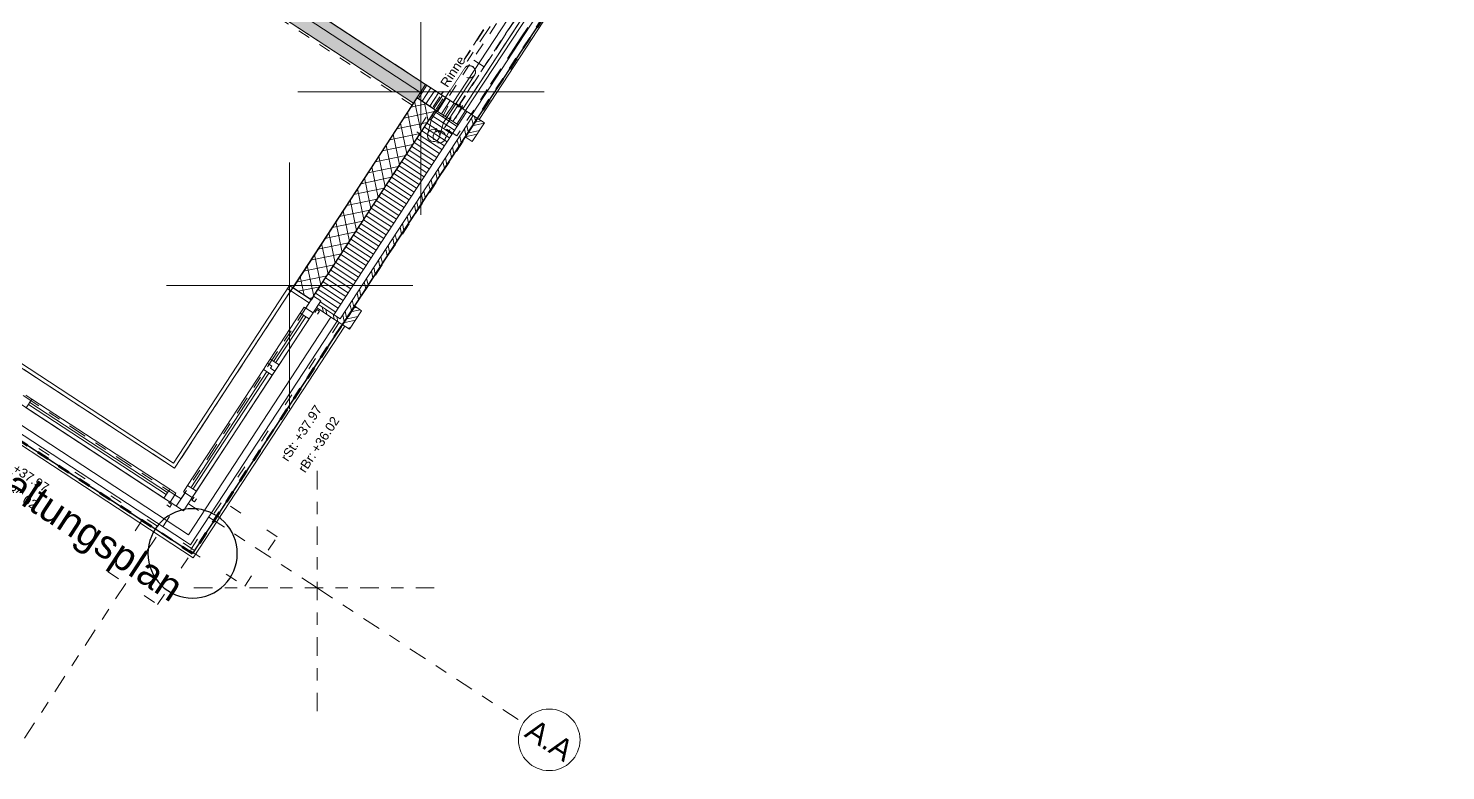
# Model space of a CAD drawing. Header units: metres. Extents: x 2696278.3 to 2696314, y 1245153.2 to 1245192.4.
# Drawn here: x 2696293.99 to 2696305.49, y 1245154.26 to 1245160.28 of the extents above; entities that cross this region are included whole.
import ezdxf

# ---------------------------------------------------------------- set-up
doc = ezdxf.new("R2010")
doc.units = ezdxf.units.M
doc.set_wipeout_variables(frame=1)
doc.header["$PDMODE"] = 2
doc.header["$PDSIZE"] = -2
for name, pattern in [('000_hbf_Punkt 0.5mm', [0.25, 0, -0.25]), ('000_hbf_Strich 2_1mm', [0.15000000000000002, 0.1, -0.05]), ('000_hbf_Strich 3_1mm Kanten', [0.2, 0.15, -0.05]), ('000_hbf_Strichpunkt 3_1_1mm Achsen', [0.25, 0.15, -0.05, 0, -0.05]), ('190_Strich 2_1mm', [0.15000000000000002, 0.1, -0.05]), ('Strich 1 für MST 1_200', [0.15000000000000002, 0.1, -0.05]), ('Strichpunkt 3_1_1mm Achsen', [5, 3, -1, 0, -1]), ('Strichpunkt für MST 1_20', [0.25, 0.15, -0.05, 0, -0.05]), ('Wipeout_Contour', [10000, 0, -10000])]:
    doc.linetypes.add(name, pattern=pattern)
for name, color, linetype in [('010 Fenster', 7, 'Continuous'), ('0_C--------KONSTRUKTION GEBÄUDE.3D', 7, 'Continuous'), ('0_C21_Aussenwandkonstruktion.3D', 7, 'Continuous'), ('0_C21_Aussenwandkonstruktion.3D Bauteilschraffuren', 7, 'Continuous'), ('0_C21_Aussenwandkonstruktion.3D Schichttrennlinien', 7, 'Continuous'), ('0_C43_Balkon.3D', 7, 'Continuous'), ('0_E22_Aussenwärmedämmung.3D', 7, 'Continuous'), ('0_E22_Aussenwärmedämmung.3D Bauteilschraffuren', 7, 'Continuous'), ('0_E23_Fassadenbekleidung.3D', 7, 'Continuous'), ('0_E23_Fassadenbekleidung.3D Bauteilschraffuren', 7, 'Continuous'), ('0_E26_Absturzsicherung.3D', 7, 'Continuous'), ('0_E33_Sonnenschutz.3D', 7, 'Continuous'), ('0_E33_Sonnenschutz.3D Bauteilschraffuren', 7, 'Continuous'), ('0_G20_Bodenbelag.3D', 7, 'Continuous'), ('0_I50_Entwässerung', 7, 'Continuous'), ('1_D01_Sichtbar_1_50.V', 7, 'Continuous'), ('1_M01_Achsen.V', 7, 'Continuous'), ('1_R01_Raumstempel.V Kontur', 7, 'Continuous'), ('1_U04_Referenz-Bauperimeter.V', 7, 'Continuous')]:
    doc.layers.add(name, color=color, linetype=linetype)
doc.styles.add('ERSTELLTER_STIL_2', font='arial.ttf')
doc.linetypes.add('000_hbf_Grenze Kultur', pattern='A,0,[2,GD1_ARC_HBF_Grundriss 7OG (Hochhaus)1.Shx,S=0.0003968253968253968,R=0,X=0,Y=0],-0.1,0', length=0.1)
pattern_1 = [(191.7999985692613, (2696295.289406546, 1245171.756836134), (-0.01533720205487951, 0.07341505454011323), []), (191.7999985692613, (2696295.294518947, 1245171.732364449), (-0.01533720205487951, 0.07341505454011323), [])]
pattern_2 = [(101.7999985692612, (2696295.289406546, 1245171.756836134), (0.07341505454011323, 0.01533720205487948), []), (101.7999985692612, (2696295.264934862, 1245171.751723733), (0.07341505454011323, 0.01533720205487948), [])]

msp = doc.modelspace()

# ---------------------------------------------------------------- linework, layer by layer
at = {"layer": '010 Fenster', "color": 7, "linetype": 'Continuous', "lineweight": 13}
for p, q in [((2696296.225396153, 1245158.021925585), (2696296.192542358, 1245157.971719727)), ((2696293.34007722, 1245157.950094838), (2696295.164223393, 1245156.756406966)), ((2696296.192542358, 1245157.971719727), (2696295.948876714, 1245157.599359613)), ((2696296.219737198, 1245157.953923921), (2696295.976071554, 1245157.581563808)), ((2696295.99280684, 1245157.570612543), (2696296.236472484, 1245157.942972656)), ((2696295.119685044, 1245156.45092974), (2696293.270435942, 1245157.66104451)), ((2696295.926974185, 1245157.565889041), (2696295.89412039, 1245157.515683183)), ((2696295.948876714, 1245157.599359613), (2696295.926974185, 1245157.565889041)), ((2696295.926974185, 1245157.565889041), (2696295.962536667, 1245157.542617603)), ((2696295.962536667, 1245157.542617603), (2696295.926974185, 1245157.565889041)), ((2696296.02000168, 1245157.552816737), (2696295.948876714, 1245157.599359613)), ((2696293.061282549, 1245157.469263755), (2696295.32472998, 1245155.988105179)), ((2696295.89412039, 1245157.515683183), (2696295.27811174, 1245156.574323346)), ((2696295.92131523, 1245157.497887378), (2696295.30530658, 1245156.556527541)), ((2696295.322041866, 1245156.545576276), (2696295.938050516, 1245157.486936113)), ((2696295.349236706, 1245156.52778047), (2696295.965245355, 1245157.469140308)), ((2696295.89412039, 1245157.515683183), (2696295.965245355, 1245157.469140308)), ((2696295.962536667, 1245157.542617603), (2696295.951585403, 1245157.525882317)), ((2696295.951585403, 1245157.525882317), (2696295.962536667, 1245157.542617603)), ((2696295.951585403, 1245157.525882317), (2696295.987147885, 1245157.502610879)), ((2696295.987147885, 1245157.502610879), (2696295.951585403, 1245157.525882317)), ((2696295.965245355, 1245157.469140308), (2696295.987147885, 1245157.502610879)), ((2696295.987147885, 1245157.502610879), (2696296.02000168, 1245157.552816737)), ((2696293.96547115, 1245157.307807961), (2696294.015677008, 1245157.274954166)), ((2696294.015677008, 1245157.274954166), (2696293.969134132, 1245157.203829201)), ((2696295.104010277, 1245156.500027109), (2696293.986929937, 1245157.231024041)), ((2696293.997881202, 1245157.247759327), (2696295.114961543, 1245156.516762395)), ((2696294.015677008, 1245157.274954166), (2696295.132757348, 1245156.543957235)), ((2696295.086214472, 1245156.47283227), (2696293.969134132, 1245157.203829201)), ((2696295.086214472, 1245156.47283227), (2696295.132757348, 1245156.543957235)), ((2696295.132757348, 1245156.543957235), (2696295.182963206, 1245156.511103441)), ((2696295.27811174, 1245156.574323346), (2696295.245257945, 1245156.524117488)), ((2696295.245257945, 1245156.524117488), (2696295.316382911, 1245156.477574612)), ((2696295.349236706, 1245156.52778047), (2696295.27811174, 1245156.574323346)), ((2696295.316382911, 1245156.477574612), (2696295.349236706, 1245156.52778047)), ((2696295.13642033, 1245156.439978475), (2696295.086214472, 1245156.47283227)), ((2696295.245199689, 1245156.368795253), (2696295.119685044, 1245156.45092974)), ((2696295.119685044, 1245156.45092974), (2696295.13642033, 1245156.439978475)), ((2696295.182963206, 1245156.511103441), (2696295.13642033, 1245156.439978475)), ((2696295.13642033, 1245156.439978475), (2696295.174749757, 1245156.498551976)), ((2696295.174749757, 1245156.498551976), (2696295.224955615, 1245156.465698181)), ((2696295.25780941, 1245156.515904039), (2696295.224955615, 1245156.465698181)), ((2696295.245199689, 1245156.368795253), (2696295.327334176, 1245156.494309898)), ((2696295.316382911, 1245156.477574612), (2696295.25780941, 1245156.515904039)), ((2696295.327334176, 1245156.494309898), (2696295.316382911, 1245156.477574612))]:
    msp.add_line(p, q, dxfattribs=at)
at = {"layer": '010 Fenster', "color": 7, "linetype": '000_hbf_Strich 3_1mm Kanten', "lineweight": 13}
msp.add_line((2696293.323650323, 1245157.924991909), (2696295.172899425, 1245156.714877139), dxfattribs=at)
at = {"layer": '010 Fenster', "color": 7, "linetype": 'Strichpunkt 3_1_1mm Achsen', "lineweight": 13}
msp.add_line((2696293.07497163, 1245157.490182862), (2696295.317499953, 1245156.022713367), dxfattribs=at)
at = {"layer": '0_C--------KONSTRUKTION GEBÄUDE.3D', "color": 7, "linetype": '000_hbf_Strich 2_1mm', "lineweight": 13}
for p, q in [((2696298.996133986, 1245162.279804995), (2696297.337021981, 1245159.744416235)), ((2696299.135036854, 1245162.1889095), (2696297.475924849, 1245159.65352074))]:
    msp.add_line(p, q, dxfattribs=at)
at = {"layer": '0_C--------KONSTRUKTION GEBÄUDE.3D', "color": 7, "linetype": '000_hbf_Strich 2_1mm', "lineweight": 13, "flags": 128}
for points in [[(2696298.994460437, 1245162.280900119), (2696297.335348438, 1245159.745511369)], [(2696297.47759837, 1245159.652425618), (2696299.136710368, 1245162.187814368)]]:
    msp.add_lwpolyline(points, dxfattribs=at)
at = {"layer": '0_C21_Aussenwandkonstruktion.3D', "color": 7, "linetype": 'Continuous', "lineweight": 13}
msp.add_line((2696299.193564591, 1245162.150610005), (2696297.534452605, 1245159.615221273), dxfattribs=at)
at = {"layer": '0_C21_Aussenwandkonstruktion.3D', "color": 7, "linetype": 'Continuous', "lineweight": 5}
for p, q in [((2696295.292397007, 1245156.039140276), (2696295.297873592, 1245156.047509365)), ((2696295.317499972, 1245156.022713355), (2696295.292397007, 1245156.039140276)), ((2696295.333926852, 1245156.047816299), (2696295.317499953, 1245156.022713367)), ((2696295.325556776, 1245156.05329356), (2696295.333926852, 1245156.047816299))]:
    msp.add_line(p, q, dxfattribs=at)
at = {"layer": '0_C21_Aussenwandkonstruktion.3D', "color": 7, "linetype": 'Continuous', "lineweight": 13, "flags": 128}
for points in [[(2696299.093152875, 1245162.216317594), (2696297.434040889, 1245159.680928863)], [(2696297.434040889, 1245159.680928863), (2696297.534452605, 1245159.615221273)]]:
    msp.add_lwpolyline(points, dxfattribs=at)
at = {"layer": '0_C21_Aussenwandkonstruktion.3D', "color": 7, "linetype": 'Continuous', "lineweight": 5, "flags": 128}
msp.add_lwpolyline([(2696293.091398525, 1245157.515285785), (2696293.074971637, 1245157.490182871), (2696294.035158664, 1245156.861854053), (2696294.907485444, 1245156.291019373)], dxfattribs=at)
at = {"layer": '0_C21_Aussenwandkonstruktion.3D', "color": 255, "linetype": '000_hbf_Punkt 0.5mm', "lineweight": 0, "flags": 128}
for points in [[(2696295.325556776, 1245156.05329356), (2696295.30882392, 1245156.064243187), (2696294.923912352, 1245156.31612232), (2696294.051585552, 1245156.886956967), (2696293.091398525, 1245157.515285785)], [(2696296.004188077, 1245156.158946241), (2696295.585805943, 1245156.432727853)], [(2696294.907485444, 1245156.291019373), (2696294.63370382, 1245155.872637221)], [(2696295.741358677, 1245155.757300841), (2696296.004188077, 1245156.158946241)], [(2696295.035348244, 1245155.609808461), (2696295.309129867, 1245156.028190613), (2696295.314607094, 1245156.036560692), (2696295.325556776, 1245156.05329356)], [(2696295.297873592, 1245156.047509365), (2696295.314607432, 1245156.036559046), (2696295.322976516, 1245156.031082471), (2696295.741358677, 1245155.757300841)], [(2696294.63370382, 1245155.872637221), (2696295.035348244, 1245155.609808461)]]:
    msp.add_lwpolyline(points, dxfattribs=at)
at = {"layer": '0_C43_Balkon.3D', "color": 255, "linetype": 'Wipeout_Contour', "lineweight": 0, "flags": 128}
msp.add_lwpolyline([(2696297.469233727, 1245159.657899313), (2696295.589861266, 1245160.887726258), (2696297.199694415, 1245163.347809037), (2696297.957803217, 1245162.85171651), (2696298.056364601, 1245163.002334084), (2696298.918231499, 1245162.438344159), (2696298.868948953, 1245162.363032538), (2696299.128345713, 1245162.193288045)], close=True, dxfattribs=at)
at = {"layer": '0_E22_Aussenwärmedämmung.3D', "color": 255, "linetype": '000_hbf_Punkt 0.5mm', "lineweight": 0, "flags": 128}
msp.add_lwpolyline([(2696297.957802264, 1245162.851716703), (2696298.007082455, 1245162.927024726), (2696298.868949908, 1245162.363034437), (2696299.237121163, 1245162.122105764), (2696297.578009271, 1245159.586717177), (2696295.589858128, 1245160.887721821), (2696297.199694053, 1245163.347808842)], close=True, dxfattribs=at)
for points in [[(2696298.994460437, 1245162.280900119), (2696297.335348451, 1245159.745511388)], [(2696297.475705279, 1245159.653664448), (2696299.134816727, 1245162.189053532)], [(2696297.335348451, 1245159.745511388), (2696295.589861266, 1245160.887726258)], [(2696297.335348451, 1245159.745511388), (2696297.475705279, 1245159.653664448)]]:
    msp.add_lwpolyline(points, dxfattribs=at)
at = {"layer": '0_E26_Absturzsicherung.3D', "color": 7, "linetype": 'Continuous', "lineweight": 13, "flags": 128}
for points in [[(2696295.285697681, 1245156.174942276), (2696293.135184948, 1245157.582198453)], [(2696293.102331154, 1245157.531992595), (2696295.252843886, 1245156.124736418)], [(2696295.303049744, 1245156.091882624), (2696295.252843886, 1245156.124736418)]]:
    msp.add_lwpolyline(points, dxfattribs=at)
at = {"layer": '0_E33_Sonnenschutz.3D', "color": 7, "linetype": 'Strichpunkt für MST 1_20', "lineweight": 13}
for p, q in [((2696295.133990902, 1245156.39974046), (2696295.108887974, 1245156.416167357)), ((2696295.147679984, 1245156.420659567), (2696295.122577055, 1245156.437086464)), ((2696295.133990902, 1245156.39974046), (2696295.147679984, 1245156.420659567)), ((2696295.313799289, 1245156.455363694), (2696295.330226186, 1245156.480466623)), ((2696295.334718396, 1245156.441674613), (2696295.313799289, 1245156.455363694)), ((2696295.334718396, 1245156.441674613), (2696295.351145294, 1245156.466777542))]:
    msp.add_line(p, q, dxfattribs=at)
at = {"layer": '0_G20_Bodenbelag.3D', "color": 255, "linetype": 'Wipeout_Contour', "lineweight": 18, "flags": 128}
msp.add_lwpolyline([(2696291.849260672, 1245162.97697886), (2696293.899885105, 1245166.110661041), (2696293.280678966, 1245166.515858206), (2696294.033578035, 1245167.666408519), (2696295.581592008, 1245166.653416505), (2696295.937508366, 1245167.197313681), (2696296.460487156, 1245166.855085931), (2696295.693899328, 1245165.683617004), (2696295.118956601, 1245164.805012472), (2696297.166517375, 1245163.465126173), (2696295.414317601, 1245160.787484399), (2696297.11127514, 1245159.677026441), (2696295.17289902, 1245156.714877405), (2696288.583377635, 1245161.026939606), (2696290.456044223, 1245163.888674207)], close=True, dxfattribs=at)
at = {"layer": '0_I50_Entwässerung', "color": 7, "linetype": '000_hbf_Strich 2_1mm', "lineweight": 13, "flags": 128}
msp.add_lwpolyline([(2696299.170185863, 1245162.165912139), (2696297.513808063, 1245159.634701683), (2696297.388293419, 1245159.716836169), (2696299.044671218, 1245162.248046626)], close=True, dxfattribs=at)
at = {"layer": '1_M01_Achsen.V', "color": 7, "linetype": '000_hbf_Strichpunkt 3_1_1mm Achsen', "lineweight": 13}
msp.add_line((2696296.329483231, 1245155.742913167), (2696298.003011831, 1245154.647786678), dxfattribs=at)
msp.add_line((2696296.329483231, 1245155.742913167), (2696298.003011831, 1245154.647786678), dxfattribs=at)
at = {"layer": '1_M01_Achsen.V', "color": 7, "linetype": 'Continuous', "lineweight": 13}
msp.add_circle((2696298.212202905, 1245154.510895867), 0.25, dxfattribs=at)
msp.add_circle((2696298.212202905, 1245154.510895867), 0.25, dxfattribs=at)
at = {"layer": '1_M01_Achsen.V', "color": 7, "linetype": '000_hbf_Strichpunkt 3_1_1mm Achsen', "lineweight": 13}
msp.add_point((2696296.329483231, 1245155.742913167), dxfattribs=at)
msp.add_point((2696296.329483231, 1245155.742913167), dxfattribs=at)
msp.add_point((2696296.329483231, 1245155.742913167), dxfattribs=at)
msp.add_point((2696296.329483231, 1245155.742913167), dxfattribs=at)
at = {"layer": '1_R01_Raumstempel.V Kontur', "color": 21, "linetype": 'Continuous', "lineweight": 0, "true_color": 0xffa8a8, "flags": 128}
msp.add_lwpolyline([(2696292.00675222, 1245162.121887559), (2696290.11178832, 1245163.36258943), (2696288.583380332, 1245161.026937333), (2696295.172898996, 1245156.714876912), (2696296.700236243, 1245159.048892745), (2696297.111275585, 1245159.677026231), (2696292.417028599, 1245162.74885555)], close=True, dxfattribs=at)
at = {"layer": '1_U04_Referenz-Bauperimeter.V', "color": 32, "linetype": 'Continuous', "lineweight": 25, "true_color": 0xe66900}
msp.add_lwpolyline([(2696294.9565017, 1245156.02300038, 0.4142135623730951), (2696295.319001691, 1245155.660500371, 0.4142135623730951), (2696295.6815017, 1245156.023000362, 0.4142135623730951), (2696295.31900171, 1245156.385500371, 0.4142135623730951)], format="xyb", close=True, dxfattribs=at)

# ---------------------------------------------------------------- texts
at = {"layer": '010 Fenster', "color": 7, "lineweight": 13, "style": 'ERSTELLTER_STIL_2'}
for s, insert, char_height, attachment_point, rotation in [('\\A1;{\\pqr;\\fArial|b0|i0|c0|p0;\\W1.000000;+37.97}', (2696296.310661155, 1245157.235174188), 0.075, 3, 56.79999856926129), ('\\A1;{\\pqr;\\fArial|b0|i0|c0|p0;\\W1.000000;+36.02}', (2696296.45111802, 1245157.143261787), 0.075, 3, 56.79999856926129), ('\\A1;{\\pqr;\\fArial|b0|i0|c0|p0;\\W1.000000;rSt:}', (2696296.11807577, 1245156.940872888), 0.07499999999999998, 3, 56.79999856926129), ('\\A1;{\\pqr;\\fArial|b0|i0|c0|p0;\\W1.000000;rBr:}', (2696296.261640056, 1245156.853709123), 0.07499999999999998, 3, 56.79999856926129), ('\\A1;{\\pql;\\fArial|b0|i0|c0|p0;\\W1.000000;+37.97}', (2696293.892093953, 1245156.755723938), 0.07499999999999998, 1, 326.7999985692613), ('\\A1;{\\pql;\\fArial|b0|i0|c0|p0;\\W1.000000;+36.02}', (2696293.800181551, 1245156.615267073), 0.07499999999999998, 1, 326.7999985692613)]:
    msp.add_mtext(s, dxfattribs=dict(at, insert=insert, char_height=char_height, attachment_point=attachment_point, rotation=rotation))
at = {"layer": '1_M01_Achsen.V', "color": 7, "lineweight": 13, "insert": (2696298.098269412, 1245154.69002133), "char_height": 0.175, "attachment_point": 1, "rotation": 326.7999985692613, "style": 'ERSTELLTER_STIL_2'}
msp.add_mtext('\\A1;{\\pql;\\pt0;\\fArial|b0|i0|c0|p0;\\W1.000000;A.A}', dxfattribs=at)
msp.add_mtext('\\A1;{\\pql;\\pt0;\\fArial|b0|i0|c0|p0;\\W1.000000;A.A}', dxfattribs=at)
at = {"layer": '1_U04_Referenz-Bauperimeter.V', "color": 12, "linetype": 'Continuous', "lineweight": 13, "true_color": 0xc4000b, "insert": (2696291.965544061, 1245157.975352684), "char_height": 0.23, "attachment_point": 1, "rotation": 326.7999985692613, "style": 'ERSTELLTER_STIL_2'}
msp.add_mtext('\\A1;{\\pql;\\fArial|b0|i0|c0|p0;\\W1.000000;Mantellinie Gestaltungsplan}', dxfattribs=at)

# ---------------------------------------------------------------- next in the draw order: wipeouts: each hides what was drawn before it
at = {"color": 254, "linetype": 'Wipeout_Contour', "lineweight": 0, "ltscale": 51.00924730427297}
msp.add_wipeout([(2696297.543763466, 1245159.4238876856), (2696297.518660537, 1245159.4403145828), (2696297.2065494875, 1245158.963358932), (2696297.2316524168, 1245158.9469320348)], dxfattribs=at).dxf.layer = '0_E23_Fassadenbekleidung.3D Bauteilschraffuren'
at = {"color": 254, "linetype": 'Wipeout_Contour', "lineweight": 0, "ltscale": 54.41597167260981}
msp.add_wipeout([(2696296.925016999, 1245158.478344028), (2696296.8999140696, 1245158.494770925), (2696296.5878025154, 1245158.0178145028), (2696296.6129054446, 1245158.0013876057)], dxfattribs=at).dxf.layer = '0_E23_Fassadenbekleidung.3D Bauteilschraffuren'

# ---------------------------------------------------------------- next in the draw order: linework, layer by layer
at = {"layer": '0_E23_Fassadenbekleidung.3D', "color": 253, "linetype": 'Continuous', "lineweight": 13, "true_color": 0xacacac, "flags": 128}
for points in [[(2696297.543763466, 1245159.423887686), (2696297.518660537, 1245159.440314583), (2696297.206549488, 1245158.963358932), (2696297.231652416, 1245158.946932035)], [(2696296.925016999, 1245158.478344027), (2696296.89991407, 1245158.494770925), (2696296.587802516, 1245158.017814503), (2696296.612905446, 1245158.001387605)]]:
    msp.add_lwpolyline(points, close=True, dxfattribs=at)

# ---------------------------------------------------------------- next in the draw order: wipeouts: each hides what was drawn before it
at = {"color": 254, "linetype": 'Wipeout_Contour', "lineweight": 0, "ltscale": 50.10731745050062}
msp.add_wipeout([(2696297.6282306393, 1245159.553844494), (2696297.529669255, 1245159.40322692), (2696297.588242756, 1245159.3648974928), (2696297.6868041405, 1245159.515515067)], dxfattribs=at).dxf.layer = '0_E23_Fassadenbekleidung.3D Bauteilschraffuren'
at = {"color": 254, "linetype": 'Wipeout_Contour', "lineweight": 0, "ltscale": 52.69002412647596}
msp.add_wipeout([(2696297.226176784, 1245158.9385643927), (2696297.2010738547, 1245158.9549912899), (2696296.905389703, 1245158.503138568), (2696296.930492632, 1245158.4867116709)], dxfattribs=at).dxf.layer = '0_E23_Fassadenbekleidung.3D Bauteilschraffuren'
at = {"color": 254, "linetype": 'Wipeout_Contour', "lineweight": 0, "ltscale": 55.57926251532538}
msp.add_wipeout([(2696296.631667681, 1245158.030936747), (2696296.533106297, 1245157.880319173), (2696296.591679798, 1245157.8419897459), (2696296.690241182, 1245157.99260732)], dxfattribs=at).dxf.layer = '0_E23_Fassadenbekleidung.3D Bauteilschraffuren'

# ---------------------------------------------------------------- next in the draw order: hatches: boundary and pattern name
at = {"layer": '0_E23_Fassadenbekleidung.3D Bauteilschraffuren', "linetype": 'Continuous', "lineweight": 0, "true_color": 0x000000}
h = msp.add_hatch(dxfattribs=at)
h.set_pattern_fill('NATURSTEIN__ALLGEMEIN__G_C6', color=18, scale=0.9999999999999999, angle=-33.20000143073872, style=0, pattern_type=2)
h.set_pattern_definition(pattern_1)
h.paths.add_polyline_path([(2696297.628230639, 1245159.553844494), (2696297.529669255, 1245159.40322692), (2696297.588242756, 1245159.364897493), (2696297.68680414, 1245159.515515066)])
h = msp.add_hatch(dxfattribs=at)
h.set_pattern_fill('NATURSTEIN__ALLGEMEIN__G_C6', color=18, scale=0.9999999999999999, angle=-33.20000143073872, style=0, pattern_type=2)
h.set_pattern_definition(pattern_1)
h.paths.add_polyline_path([(2696296.631667681, 1245158.030936748), (2696296.533106297, 1245157.880319173), (2696296.591679798, 1245157.841989747), (2696296.690241182, 1245157.99260732)])

# ---------------------------------------------------------------- next in the draw order: linework, layer by layer
at = {"layer": '0_C21_Aussenwandkonstruktion.3D', "color": 7, "linetype": 'Continuous', "lineweight": 13}
msp.add_line((2696299.243770449, 1245162.11775621), (2696297.584658463, 1245159.582367479), dxfattribs=at)
at = {"layer": '0_C21_Aussenwandkonstruktion.3D', "color": 7, "linetype": 'Continuous', "lineweight": 13, "flags": 128}
for points in [[(2696297.643231964, 1245159.544038052), (2696299.30234395, 1245162.079426783)], [(2696297.534452605, 1245159.615221273), (2696297.584658463, 1245159.582367479)], [(2696297.584658463, 1245159.582367479), (2696297.639048142, 1245159.546775868)], [(2696297.639048142, 1245159.546775868), (2696297.643231964, 1245159.544038052)]]:
    msp.add_lwpolyline(points, dxfattribs=at)
at = {"layer": '0_C21_Aussenwandkonstruktion.3D', "color": 255, "linetype": '000_hbf_Punkt 0.5mm', "lineweight": 0, "flags": 128}
for points in [[(2696296.507987441, 1245157.896756999), (2696296.005598153, 1245157.129025736), (2696295.560702992, 1245156.449154765), (2696295.308823911, 1245156.064243205), (2696295.297873592, 1245156.047509365)], [(2696295.585805943, 1245156.432727853), (2696296.030701076, 1245157.112598842), (2696296.533090337, 1245157.880330123)]]:
    msp.add_lwpolyline(points, dxfattribs=at)
at = {"layer": '0_C21_Aussenwandkonstruktion.3D', "color": 7, "linetype": 'Continuous', "lineweight": 5, "flags": 128}
msp.add_lwpolyline([(2696296.533090337, 1245157.880330123), (2696296.507988378, 1245157.896758432)], dxfattribs=at)
at = {"layer": '0_E23_Fassadenbekleidung.3D', "color": 7, "linetype": 'Continuous', "lineweight": 13, "flags": 128}
for points in [[(2696297.628230639, 1245159.553844494), (2696297.529669255, 1245159.40322692)], [(2696297.588242756, 1245159.364897493), (2696297.68680414, 1245159.515515066)], [(2696297.68680414, 1245159.515515066), (2696297.628230639, 1245159.553844494)], [(2696297.529669255, 1245159.40322692), (2696297.588242756, 1245159.364897493)], [(2696296.631667681, 1245158.030936748), (2696296.533106297, 1245157.880319173)], [(2696296.690241182, 1245157.99260732), (2696296.631667681, 1245158.030936748)], [(2696296.591679798, 1245157.841989747), (2696296.690241182, 1245157.99260732)], [(2696296.533106297, 1245157.880319173), (2696296.591679798, 1245157.841989747)]]:
    msp.add_lwpolyline(points, dxfattribs=at)
at = {"layer": '0_E23_Fassadenbekleidung.3D', "color": 253, "linetype": 'Continuous', "lineweight": 13, "true_color": 0xacacac, "flags": 128}
msp.add_lwpolyline([(2696297.226176784, 1245158.938564392), (2696297.201073855, 1245158.954991289), (2696296.905389703, 1245158.503138568), (2696296.930492632, 1245158.48671167)], close=True, dxfattribs=at)

# ---------------------------------------------------------------- next in the draw order: wipeouts: each hides what was drawn before it
at = {"color": 254, "linetype": 'Wipeout_Contour', "lineweight": 0, "ltscale": 61.68161444849165}
msp.add_wipeout([(2696297.2098369366, 1245159.827643802), (2696297.167400806, 1245159.762794601), (2696297.138653736, 1245159.718864476), (2696297.4733594744, 1245159.499839166), (2696297.544542675, 1245159.6086184918)], dxfattribs=at).dxf.layer = '0_E23_Fassadenbekleidung.3D Bauteilschraffuren'

# ---------------------------------------------------------------- next in the draw order: hatches: boundary and pattern name
at = {"layer": '0_C21_Aussenwandkonstruktion.3D Bauteilschraffuren', "linetype": 'Continuous', "lineweight": 0, "true_color": 0xffffff}
msp.add_hatch(color=7, dxfattribs=at).paths.add_polyline_path([(2696295.470442816, 1245160.873252834), (2696297.167400774, 1245159.762794561), (2696297.209836926, 1245159.827643793), (2696295.589861282, 1245160.887726247)])
at = {"layer": '0_E22_Aussenwärmedämmung.3D Bauteilschraffuren', "linetype": 'Continuous', "lineweight": 0, "true_color": 0xffffff}
msp.add_hatch(color=7, dxfattribs=at).paths.add_polyline_path([(2696295.414317582, 1245160.787484492), (2696297.111275583, 1245159.677026232), (2696297.167400815, 1245159.762794573), (2696295.470442815, 1245160.873252833)])
at = {"layer": '0_E23_Fassadenbekleidung.3D Bauteilschraffuren', "linetype": 'Continuous', "lineweight": 0, "true_color": 0x000000}
h = msp.add_hatch(dxfattribs=at)
h.set_pattern_fill('DÄMMSTOFF__ALLGEMEIN_VER_31', color=18, scale=0.9999999999999999, angle=-33.20000143073872, style=0, pattern_type=2)
h.set_pattern_definition([(236.7999985692613, (2696297.138653744, 1245159.718864447), (-0.03137866124196392, 0.02053362166453037), [])])
h.paths.add_polyline_path([(2696297.209836936, 1245159.827643802), (2696297.167400806, 1245159.762794601), (2696297.138653736, 1245159.718864476), (2696297.473359475, 1245159.499839166), (2696297.544542675, 1245159.608618492)])

# ---------------------------------------------------------------- next in the draw order: linework, layer by layer
at = {"layer": '0_C21_Aussenwandkonstruktion.3D', "color": 7, "linetype": 'Continuous', "lineweight": 13, "flags": 128}
for points in [[(2696295.470442816, 1245160.873252834), (2696297.167400774, 1245159.762794561)], [(2696297.209836926, 1245159.827643793), (2696295.589861282, 1245160.887726247)], [(2696297.167400774, 1245159.762794561), (2696297.209836926, 1245159.827643793)]]:
    msp.add_lwpolyline(points, dxfattribs=at)
at = {"layer": '0_E22_Aussenwärmedämmung.3D', "color": 7, "linetype": 'Continuous', "lineweight": 13, "flags": 128}
for points in [[(2696295.414317582, 1245160.787484492), (2696297.111275583, 1245159.677026232)], [(2696297.167400815, 1245159.762794573), (2696295.470442815, 1245160.873252833)], [(2696297.111275583, 1245159.677026232), (2696297.167400815, 1245159.762794573)]]:
    msp.add_lwpolyline(points, dxfattribs=at)
at = {"layer": '0_E23_Fassadenbekleidung.3D', "color": 7, "linetype": 'Continuous', "lineweight": 5, "flags": 128}
msp.add_lwpolyline([(2696297.138653736, 1245159.718864476), (2696297.473359475, 1245159.499839166), (2696297.544542675, 1245159.608618492), (2696297.209836936, 1245159.827643802), (2696297.167400806, 1245159.762794601)], dxfattribs=at)
at = {"layer": '0_E26_Absturzsicherung.3D', "color": 7, "linetype": 'Continuous', "lineweight": 13}
msp.add_line((2696299.170187904, 1245162.165914637), (2696297.51107123, 1245159.630518743), dxfattribs=at)
at = {"layer": '1_U04_Referenz-Bauperimeter.V', "color": 12, "linetype": 'Strich 1 für MST 1_200', "lineweight": 50, "true_color": 0xc4000b}
msp.add_lwpolyline([(2696296.971002538, 1245189.59800033), (2696311.197002306, 1245180.289999975), (2696295.3190017, 1245156.023000371), (2696281.093001932, 1245165.331000726)], close=True, dxfattribs=at)
at = {"layer": '1_U04_Referenz-Bauperimeter.V', "color": 32, "linetype": 'Continuous', "lineweight": 25, "true_color": 0xe66900}
msp.add_lwpolyline([(2696296.971002538, 1245189.59800033), (2696311.197002306, 1245180.289999975), (2696295.3190017, 1245156.023000371), (2696281.093001932, 1245165.331000726)], close=True, dxfattribs=at)

# ---------------------------------------------------------------- next in the draw order: wipeouts: each hides what was drawn before it
at = {"color": 254, "linetype": 'Wipeout_Contour', "lineweight": 0, "ltscale": 52.72851533195532}
msp.add_wipeout([(2696296.516046618, 1245157.9273356618), (2696296.549517218, 1245157.905433114), (2696297.6282191384, 1245159.5538621673), (2696297.5947484574, 1245159.575764768)], dxfattribs=at).dxf.layer = '0_C21_Aussenwandkonstruktion.3D Bauteilschraffuren'

# ---------------------------------------------------------------- next in the draw order: hatches: boundary and pattern name
at = {"layer": '0_C21_Aussenwandkonstruktion.3D Bauteilschraffuren', "linetype": 'Continuous', "lineweight": 0, "true_color": 0x000000}
h = msp.add_hatch(dxfattribs=at)
h.set_pattern_fill('NATURSTEIN__ALLGEMEIN_0001', color=18, scale=0.9999999999999999, angle=-33.20000143073872, style=0, pattern_type=2)
h.set_pattern_definition(pattern_2)
h.paths.add_polyline_path([(2696296.516046618, 1245157.927335662), (2696296.549517218, 1245157.905433114), (2696297.628219138, 1245159.553862167), (2696297.594748457, 1245159.575764768)])

# ---------------------------------------------------------------- next in the draw order: wipeouts: each hides what was drawn before it
at = {"color": 254, "linetype": 'Wipeout_Contour', "lineweight": 0, "ltscale": 80.86303447881787}
msp.add_wipeout([(2696296.3009173987, 1245158.109939969), (2696296.3594908346, 1245158.0716105842), (2696296.3403261504, 1245158.0423238783), (2696296.4658407867, 1245157.9601893972), (2696297.473359477, 1245159.499839148), (2696297.2892713556, 1245159.620303046)], dxfattribs=at).dxf.layer = '0_C21_Aussenwandkonstruktion.3D Bauteilschraffuren'

# ---------------------------------------------------------------- next in the draw order: hatches: boundary and pattern name
at = {"layer": '0_C21_Aussenwandkonstruktion.3D Bauteilschraffuren', "linetype": 'Continuous', "lineweight": 0, "true_color": 0x000000}
h = msp.add_hatch(dxfattribs=at)
h.set_pattern_fill('DÄMMSTOFF__ALLGEMEIN_VER_31', color=18, scale=0.9999999999999999, angle=-33.20000143073872, style=0, pattern_type=2)
h.set_pattern_definition([(146.7999985692615, (2696295.289406546, 1245171.756836134), (0.02053362166453037, 0.03137866124196392), [])])
h.paths.add_polyline_path([(2696296.300917398, 1245158.109939969), (2696296.359490835, 1245158.071610584), (2696296.34032615, 1245158.042323878), (2696296.465840786, 1245157.960189397), (2696297.473359477, 1245159.499839148), (2696297.289271355, 1245159.620303046)])

# ---------------------------------------------------------------- next in the draw order: linework, layer by layer
at = {"layer": '010 Fenster', "color": 7, "linetype": 'Continuous', "lineweight": 13}
for p in [(2696296.02000168, 1245157.552816737), (2696296.192542358, 1245157.971719727)]:
    msp.add_line(p, (2696296.263667324, 1245157.925176851), dxfattribs=at)

# ---------------------------------------------------------------- next in the draw order: wipeouts: each hides what was drawn before it
at = {"color": 254, "linetype": 'Wipeout_Contour', "lineweight": 0, "ltscale": 65.69081641538405}
msp.add_wipeout([(2696296.1311350856, 1245158.179214637), (2696296.2817527, 1245158.0806532267), (2696296.3009174494, 1245158.1099400322), (2696297.2892713523, 1245159.6203030264), (2696297.138653738, 1245159.7188644367)], dxfattribs=at).dxf.layer = '0_C21_Aussenwandkonstruktion.3D Bauteilschraffuren'

# ---------------------------------------------------------------- next in the draw order: hatches: boundary and pattern name
at = {"layer": '0_C21_Aussenwandkonstruktion.3D Bauteilschraffuren', "linetype": 'Continuous', "lineweight": 0, "true_color": 0x000000}
h = msp.add_hatch(dxfattribs=at)
h.set_pattern_fill('BETON_0001', color=18, scale=0.9999999999999999, angle=-33.20000143073872, style=0, pattern_type=2)
h.set_pattern_definition([(101.7999985692612, (2696295.289406546, 1245171.756836134), (0.07341505454011323, 0.01533720205487948), []), (191.7999985692614, (2696295.289406546, 1245171.756836134), (-0.01533720205487974, 0.07341505454011318), [])])
h.paths.add_polyline_path([(2696296.131135086, 1245158.179214637), (2696296.2817527, 1245158.080653227), (2696296.300917449, 1245158.109940032), (2696297.289271351, 1245159.620303026), (2696297.138653737, 1245159.718864437)])

# ---------------------------------------------------------------- next in the draw order: linework, layer by layer
at = {"layer": '010 Fenster', "color": 7, "linetype": 'Continuous', "lineweight": 13}
for p, q in [((2696296.106032174, 1245158.195641561), (2696295.164223393, 1245156.756406966)), ((2696296.089605276, 1245158.170538632), (2696296.106032174, 1245158.195641561)), ((2696296.114708206, 1245158.154111735), (2696296.089605276, 1245158.170538632)), ((2696296.106032174, 1245158.195641561), (2696296.131135103, 1245158.179214664)), ((2696296.114708206, 1245158.154111735), (2696296.131135103, 1245158.179214664)), ((2696296.131135103, 1245158.179214664), (2696296.114708206, 1245158.154111735)), ((2696296.26532578, 1245158.055550351), (2696296.114708206, 1245158.154111735))]:
    msp.add_line(p, q, dxfattribs=at)
at = {"layer": '010 Fenster', "color": 7, "linetype": '000_hbf_Strich 3_1mm Kanten', "lineweight": 13}
msp.add_line((2696296.131135103, 1245158.179214664), (2696295.172899425, 1245156.714877139), dxfattribs=at)
at = {"layer": '010 Fenster', "color": 7, "linetype": 'Continuous', "lineweight": 13}
msp.add_point((2696296.106032174, 1245158.195641561), dxfattribs=at)

# ---------------------------------------------------------------- next in the draw order: wipeouts: each hides what was drawn before it
at = {"color": 254, "linetype": 'Wipeout_Contour', "lineweight": 0, "ltscale": 61.63444895748224}
msp.add_wipeout([(2696297.5445426856, 1245159.6086185083), (2696297.209836966, 1245159.8276438059), (2696297.1715075388, 1245159.769070305), (2696297.138653744, 1245159.718864447), (2696297.4733594637, 1245159.4998391494)], dxfattribs=at).dxf.layer = '0_C21_Aussenwandkonstruktion.3D Bauteilschraffuren'
at = {"color": 254, "linetype": 'Wipeout_Contour', "lineweight": 0, "ltscale": 55.41984166890479}
msp.add_wipeout([(2696296.5495172534, 1245157.905433042), (2696296.340326179, 1245158.042323853), (2696296.3238992817, 1245158.017220924), (2696296.5330903563, 1245157.880330113)], dxfattribs=at).dxf.layer = '0_C21_Aussenwandkonstruktion.3D Bauteilschraffuren'

# ---------------------------------------------------------------- next in the draw order: hatches: boundary and pattern name
at = {"layer": '0_C21_Aussenwandkonstruktion.3D Bauteilschraffuren', "linetype": 'Continuous', "lineweight": 0, "true_color": 0x000000}
h = msp.add_hatch(dxfattribs=at)
h.set_pattern_fill('DÄMMSTOFF__ALLGEMEIN_VER_31', color=18, scale=0.9999999999999999, angle=-33.20000143073872, style=0, pattern_type=2)
h.set_pattern_definition([(56.79999856926128, (2696298.457777432, 1245160.821560098), (0.03137866124196392, -0.02053362166453037), [])])
h.paths.add_polyline_path([(2696297.544542687, 1245159.608618509), (2696297.209836966, 1245159.827643806), (2696297.171507539, 1245159.769070305), (2696297.138653744, 1245159.718864447), (2696297.473359465, 1245159.49983915)])
h = msp.add_hatch(dxfattribs=at)
h.set_pattern_fill('NATURSTEIN__ALLGEMEIN_0001', color=18, scale=0.9999999999999999, angle=-33.20000143073872, style=0, pattern_type=2)
h.set_pattern_definition(pattern_2)
h.paths.add_polyline_path([(2696296.549517253, 1245157.905433042), (2696296.340326178, 1245158.042323853), (2696296.323899281, 1245158.017220924), (2696296.533090355, 1245157.880330113)])
at = {"layer": '0_E33_Sonnenschutz.3D Bauteilschraffuren', "linetype": 'Continuous', "lineweight": 0, "true_color": 0x000000}
msp.add_hatch(color=18, dxfattribs=at).paths.add_polyline_path([(2696297.498520653, 1245159.638736092), (2696297.509471914, 1245159.655471381), (2696297.50863515, 1245159.656018944), (2696297.498231451, 1245159.64012042), (2696297.483169692, 1245159.649976555), (2696297.49357339, 1245159.665875079), (2696297.492736626, 1245159.666422642), (2696297.481785364, 1245159.649687354)])

# ---------------------------------------------------------------- next in the draw order: linework, layer by layer
at = {"layer": '010 Fenster', "color": 7, "linetype": 'Continuous', "lineweight": 13}
for p, q in [((2696297.171507539, 1245159.769070305), (2696297.209836966, 1245159.827643806)), ((2696296.131135103, 1245158.179214664), (2696296.281752677, 1245158.08065328)), ((2696296.296521118, 1245157.975382709), (2696296.225396153, 1245158.021925585)), ((2696296.300917391, 1245158.10994003), (2696296.237947617, 1245158.013712136)), ((2696296.281752677, 1245158.08065328), (2696296.26532578, 1245158.055550351)), ((2696296.285569854, 1245157.958647423), (2696296.359490891, 1245158.071610603)), ((2696296.359490891, 1245158.071610603), (2696296.300917391, 1245158.10994003)), ((2696296.359490891, 1245158.071610603), (2696296.300917391, 1245158.10994003)), ((2696296.359490891, 1245158.071610603), (2696296.340326178, 1245158.042323853)), ((2696296.359490891, 1245158.071610603), (2696296.340326178, 1245158.042323853)), ((2696295.327334176, 1245156.494309898), (2696296.285569854, 1245157.958647423)), ((2696296.237947617, 1245158.013712136), (2696296.296521118, 1245157.975382709)), ((2696296.263667324, 1245157.925176851), (2696296.296521118, 1245157.975382709)), ((2696296.296521118, 1245157.975382709), (2696296.285569854, 1245157.958647423)), ((2696296.554009463, 1245157.866641032), (2696295.32472998, 1245155.988105179)), ((2696296.533090355, 1245157.880330113), (2696296.554009463, 1245157.866641032))]:
    msp.add_line(p, q, dxfattribs=at)
at = {"layer": '010 Fenster', "color": 7, "linetype": 'Continuous', "lineweight": 5}
for p, q in [((2696297.36045454, 1245159.729082422), (2696297.209836966, 1245159.827643806)), ((2696297.544542687, 1245159.608618509), (2696297.36045454, 1245159.729082422)), ((2696297.594748545, 1245159.575764714), (2696297.544542687, 1245159.608618509)), ((2696297.628219116, 1245159.553862184), (2696297.594748545, 1245159.575764714)), ((2696296.340326178, 1245158.042323853), (2696296.323899281, 1245158.017220924)), ((2696296.340326178, 1245158.042323853), (2696296.323899281, 1245158.017220924)), ((2696296.449413925, 1245157.935086437), (2696296.323899281, 1245158.017220924)), ((2696296.499619783, 1245157.902232643), (2696296.449413925, 1245157.935086437)), ((2696296.533090355, 1245157.880330113), (2696296.499619783, 1245157.902232643))]:
    msp.add_line(p, q, dxfattribs=at)
at = {"layer": '010 Fenster', "color": 7, "linetype": 'Continuous', "lineweight": 25}
for p, q in [((2696296.281752677, 1245158.08065328), (2696296.131135103, 1245158.179214664)), ((2696296.281752677, 1245158.08065328), (2696296.131135103, 1245158.179214664)), ((2696296.300917391, 1245158.10994003), (2696296.281752677, 1245158.08065328)), ((2696296.300917391, 1245158.10994003), (2696296.281752677, 1245158.08065328))]:
    msp.add_line(p, q, dxfattribs=at)
at = {"layer": '010 Fenster', "color": 7, "linetype": 'Strichpunkt 3_1_1mm Achsen', "lineweight": 13}
msp.add_line((2696296.533090355, 1245157.880330113), (2696295.317499953, 1245156.022713367), dxfattribs=at)
at = {"layer": '0_C21_Aussenwandkonstruktion.3D', "color": 7, "linetype": 'Continuous', "lineweight": 13}
for p, q in [((2696297.171507539, 1245159.769070305), (2696297.209836966, 1245159.827643806)), ((2696296.359490891, 1245158.071610603), (2696296.300917391, 1245158.10994003)), ((2696296.359490891, 1245158.071610603), (2696296.340326178, 1245158.042323853))]:
    msp.add_line(p, q, dxfattribs=at)
at = {"layer": '0_C21_Aussenwandkonstruktion.3D', "color": 7, "linetype": 'Continuous', "lineweight": 5}
for p, q in [((2696297.36045454, 1245159.729082422), (2696297.209836966, 1245159.827643806)), ((2696297.544542687, 1245159.608618509), (2696297.36045454, 1245159.729082422)), ((2696297.594748545, 1245159.575764714), (2696297.544542687, 1245159.608618509)), ((2696297.628219116, 1245159.553862184), (2696297.594748545, 1245159.575764714)), ((2696296.340326178, 1245158.042323853), (2696296.323899281, 1245158.017220924)), ((2696296.449413925, 1245157.935086437), (2696296.323899281, 1245158.017220924)), ((2696296.499619783, 1245157.902232643), (2696296.449413925, 1245157.935086437)), ((2696296.507988378, 1245157.896758432), (2696296.499619783, 1245157.902232643)), ((2696296.549517253, 1245157.905433042), (2696296.533090355, 1245157.880330113))]:
    msp.add_line(p, q, dxfattribs=at)
at = {"layer": '0_C21_Aussenwandkonstruktion.3D', "color": 7, "linetype": 'Continuous', "lineweight": 25}
for p, q in [((2696296.281752677, 1245158.08065328), (2696296.131135103, 1245158.179214664)), ((2696296.300917391, 1245158.10994003), (2696296.281752677, 1245158.08065328))]:
    msp.add_line(p, q, dxfattribs=at)
at = {"layer": '0_C21_Aussenwandkonstruktion.3D', "color": 7, "linetype": 'Continuous', "lineweight": 25, "flags": 128}
msp.add_lwpolyline([(2696297.138653744, 1245159.718864447), (2696296.131135103, 1245158.179214664)], dxfattribs=at)
at = {"layer": '0_C21_Aussenwandkonstruktion.3D', "color": 7, "linetype": 'Continuous', "lineweight": 5, "flags": 128}
msp.add_lwpolyline([(2696296.549517253, 1245157.905433042), (2696297.628219116, 1245159.553862184)], dxfattribs=at)
at = {"layer": '0_C21_Aussenwandkonstruktion.3D', "color": 7, "linetype": 'Continuous', "lineweight": 13}
msp.add_point((2696297.171507539, 1245159.769070305), dxfattribs=at)
at = {"layer": '0_C21_Aussenwandkonstruktion.3D Schichttrennlinien', "color": 7, "linetype": 'Continuous', "lineweight": 13}
msp.add_line((2696297.138653744, 1245159.718864447), (2696297.171507539, 1245159.769070305), dxfattribs=at)
at = {"layer": '0_C21_Aussenwandkonstruktion.3D Schichttrennlinien', "color": 7, "linetype": 'Continuous', "lineweight": 25}
for p, q in [((2696297.289271319, 1245159.620303063), (2696297.138653744, 1245159.718864447)), ((2696296.300917399, 1245158.109940024), (2696297.289271332, 1245159.620303065))]:
    msp.add_line(p, q, dxfattribs=at)
at = {"layer": '0_C21_Aussenwandkonstruktion.3D Schichttrennlinien', "color": 7, "linetype": 'Continuous', "lineweight": 5}
for p, q in [((2696296.516046577, 1245157.927335583), (2696297.59474849, 1245159.575764802)), ((2696297.473359465, 1245159.49983915), (2696297.289271319, 1245159.620303063)), ((2696297.473359465, 1245159.49983915), (2696297.544542687, 1245159.608618509)), ((2696296.465840798, 1245157.960189428), (2696297.473359472, 1245159.499839153)), ((2696296.516046681, 1245157.927335571), (2696296.340326178, 1245158.042323853))]:
    msp.add_line(p, q, dxfattribs=at)
at = {"layer": '0_C43_Balkon.3D', "color": 7, "linetype": '000_hbf_Strich 2_1mm', "lineweight": 13}
msp.add_lwpolyline([(2696299.136714799, 1245162.187821139), (2696299.25170323, 1245162.36354187), (2696299.352114946, 1245162.297834281), (2696297.463021753, 1245159.410997447), (2696297.362610037, 1245159.476705036), (2696297.47759839, 1245159.652425649)], dxfattribs=at)
at = {"layer": '0_E26_Absturzsicherung.3D', "color": 7, "linetype": 'Continuous', "lineweight": 13, "flags": 128}
for points in [[(2696296.441074765, 1245157.940543431), (2696295.285697681, 1245156.174942276)], [(2696295.303049744, 1245156.091882624), (2696296.491280623, 1245157.907689637)], [(2696296.441074765, 1245157.940543431), (2696296.491280623, 1245157.907689637)]]:
    msp.add_lwpolyline(points, dxfattribs=at)
at = {"layer": '0_E33_Sonnenschutz.3D', "color": 7, "linetype": 'Strichpunkt für MST 1_20', "lineweight": 13}
for p, q in [((2696296.326791291, 1245158.003377648), (2696296.310364394, 1245157.978274719)), ((2696296.347710398, 1245157.989688567), (2696296.326791291, 1245158.003377648)), ((2696296.347710398, 1245157.989688567), (2696296.331283501, 1245157.964585638))]:
    msp.add_line(p, q, dxfattribs=at)
at = {"layer": '0_E33_Sonnenschutz.3D', "color": 7, "linetype": 'Continuous', "lineweight": 5, "flags": 128}
msp.add_lwpolyline([(2696297.498520653, 1245159.638736092), (2696297.481785364, 1245159.649687354), (2696297.492736626, 1245159.666422642), (2696297.49357339, 1245159.665875079), (2696297.483169692, 1245159.649976555), (2696297.498231451, 1245159.64012042), (2696297.50863515, 1245159.656018944), (2696297.509471914, 1245159.655471381)], close=True, dxfattribs=at)
at = {"layer": '0_I50_Entwässerung', "color": 7, "linetype": '000_hbf_Grenze Kultur', "lineweight": 13, "flags": 128}
msp.add_lwpolyline([(2696297.255672798, 1245159.54394946), (2696297.522138269, 1245159.957901319, -0.9999999999999999), (2696297.605814699, 1245159.903144995), (2696297.355251299, 1245159.520244005), (2696297.324392862, 1245159.414451772, -1.045004549252149), (2696297.224540169, 1245159.419930452), (2696297.256328406, 1245159.544968496)], format="xyb", dxfattribs=at)
at = {"layer": '0_I50_Entwässerung', "color": 7, "linetype": '190_Strich 2_1mm', "lineweight": 13, "flags": 128}
msp.add_lwpolyline([(2696297.496829584, 1245159.639836691), (2696297.367136925, 1245159.383677011, -1.076089480282391), (2696297.278270471, 1245159.42953908), (2696297.412678675, 1245159.694903505)], format="xyb", dxfattribs=at)
at = {"layer": '0_I50_Entwässerung', "color": 7, "linetype": '000_hbf_Strich 2_1mm', "lineweight": 13}
for centre in [(2696297.563976484, 1245159.930523157), (2696297.321101695, 1245159.403190021)]:
    msp.add_circle(centre, 0.05000000000007447, dxfattribs=at)
at = {"layer": '0_I50_Entwässerung', "color": 7, "linetype": 'Continuous', "lineweight": 13}
msp.add_circle((2696297.274395303, 1245159.414945851), 0.05000000000007447, dxfattribs=at)
at = {"layer": '1_D01_Sichtbar_1_50.V', "color": 7, "linetype": '000_hbf_Strich 2_1mm', "lineweight": 13}
msp.add_lwpolyline([(2696297.10031812, 1245159.660284835), (2696295.384963322, 1245160.782782449), (2696297.224771749, 1245163.5943022), (2696298.940126546, 1245162.471804587), (2696299.090749157, 1245162.3732509), (2696298.811493163, 1245161.946503347), (2696298.928640138, 1245161.869844453), (2696297.68566928, 1245159.970387384), (2696297.543419378, 1245160.063473185), (2696297.138227268, 1245159.444275227), (2696297.163330126, 1245159.427848364)], dxfattribs=at)
at = {"layer": '1_M01_Achsen.V', "color": 7, "linetype": '000_hbf_Strichpunkt 3_1_1mm Achsen', "lineweight": 13}
for p, q in [((2696312.024182826, 1245182.137607232), (2696293.95460801, 1245154.524404058)), ((2696312.024182826, 1245182.137607232), (2696293.95460801, 1245154.524404058)), ((2696296.329483231, 1245155.742913167), (2696280.430961535, 1245166.14661481)), ((2696296.329483231, 1245155.742913167), (2696280.430961535, 1245166.14661481))]:
    msp.add_line(p, q, dxfattribs=at)
at = {"layer": '1_R01_Raumstempel.V Kontur', "color": 143, "linetype": 'Continuous', "lineweight": 0, "true_color": 0x83b8d6, "flags": 128}
msp.add_lwpolyline([(2696297.957812034, 1245162.85172976), (2696297.199733966, 1245163.347802174), (2696295.589890766, 1245160.887704037), (2696296.350115871, 1245160.390225197), (2696297.511070364, 1245159.630517822), (2696299.170187039, 1245162.165913718), (2696298.802010498, 1245162.406841708), (2696298.812961746, 1245162.423576967), (2696298.084976805, 1245162.89995699), (2696298.074025558, 1245162.88322173), (2696298.007084846, 1245162.927026507)], close=True, dxfattribs=at)

# ---------------------------------------------------------------- next in the draw order: wipeouts: each hides what was drawn before it
at = {"color": 7, "linetype": 'Wipeout_Contour', "lineweight": 13, "ltscale": 48.11090528122408}
msp.add_wipeout([(2696297.309586464, 1245159.848324688), (2696297.456741074, 1245160.0732004913), (2696297.555360023, 1245160.0086660562), (2696297.408205413, 1245159.7837902529)], dxfattribs=at).dxf.layer = '0_I50_Entwässerung'

# ---------------------------------------------------------------- next in the draw order: texts
at = {"layer": '0_I50_Entwässerung', "color": 7, "linetype": 'Continuous', "lineweight": 13, "insert": (2696297.387696918, 1245159.797210637), "char_height": 0.07500000000000001, "attachment_point": 7, "rotation": 56.79999856926129, "style": 'ERSTELLTER_STIL_2'}
msp.add_mtext('\\A1;{\\pql;\\fArial|b0|i0|c0|p0;\\W1.000000;Rinne}', dxfattribs=at)

doc.saveas('drawing.dxf')
